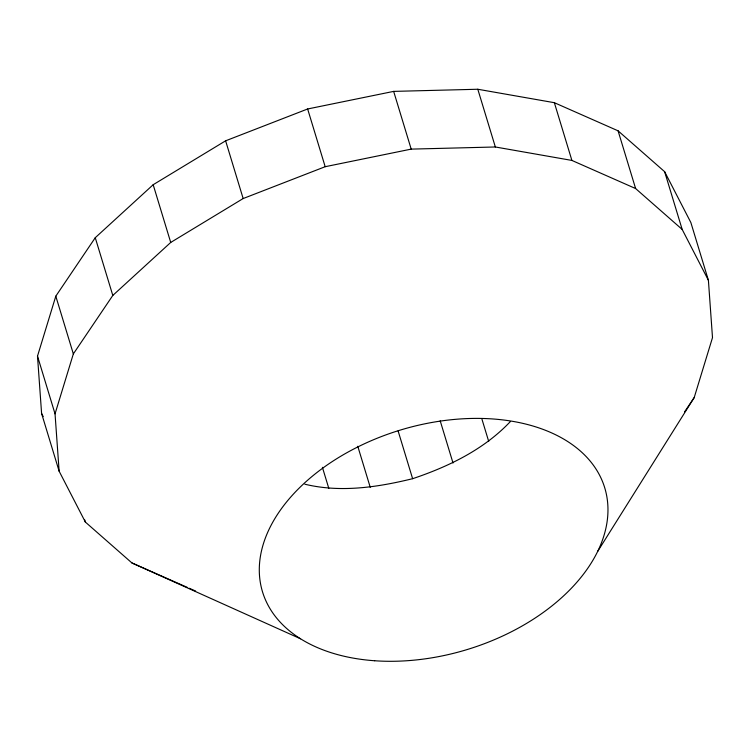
<?xml version="1.0" encoding="UTF-8"?>
<svg xmlns="http://www.w3.org/2000/svg" width="750" height="750" viewBox="0 0 750 750"><rect width="100%" height="100%" fill="white"/><g stroke="black" fill="none" stroke-linecap="round" stroke-linejoin="round"><path stroke-width="1.12" d="M300.525 638.784L131.925 562.95L85.369 522.066L59.137 471.216L41.597 413.484L37.5 356.128L55.8 296.175L95.259 237.713L153.178 184.716L225.619 140.812L307.641 108.975L393.656 91.388L477.806 89.25L554.353 102.694L618.075 130.819L664.631 171.694L690.862 222.544L708.403 280.275L712.5 337.631L694.2 397.584L597.694 551.391M59.137 471.216L55.041 413.859L73.341 353.906L112.8 295.444L170.719 242.447L243.159 198.544L325.181 166.706L411.197 149.119L495.347 146.981L571.894 160.425L635.616 188.55L682.172 229.425L708.403 280.275M684.497 411.966L694.2 397.584M304.828 484.2C340.472 492.853 377.531 487.275 412.622 478.697C448.622 466.594 483.881 449.569 510.309 421.622M131.925 562.95L187.153 587.316M189.281 588.253L195.647 591.066M41.597 413.484L43.209 416.597M664.631 171.694L682.172 229.425M618.075 130.819L635.616 188.55M554.353 102.694L571.894 160.425M477.806 89.25L495.347 146.981M393.656 91.388L411.197 149.119M481.95 419.194L488.7 441.394M440.203 420.834L453.019 463.022M307.641 108.975L325.181 166.706M398.119 430.959L412.622 478.697M357.778 446.278L370.256 487.359M225.619 140.812L243.159 198.544M322.406 467.325L328.819 488.419M153.178 184.716L170.719 242.447M95.259 237.713L112.8 295.444M55.8 296.175L73.341 353.906M37.5 356.128L55.041 413.859M84.694 519.844L85.369 522.066M374.653 660.75A178.847 114.722 -16.9 0 0 605.194 489.384A178.847 114.722 -16.9 0 0 321.028 469.397A178.847 114.722 -16.9 0 0 374.653 660.75"/></g></svg>
